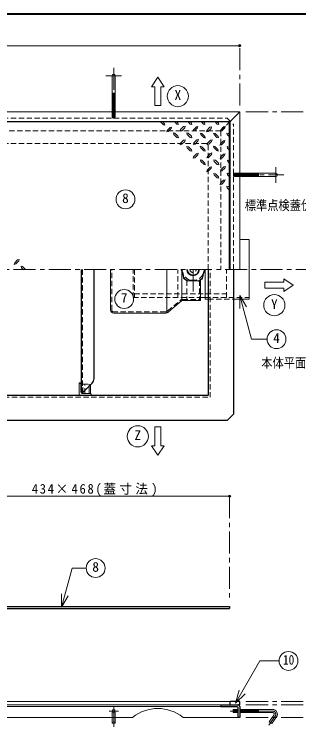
# Model space of a CAD drawing. Units: millimetres at full size, sheet at 1:7; details may follow other scales. Extents: x -1487 to 1348, y -983 to 984.
# Drawn here: x -88 to 364, y -147 to 984 of the extents above; entities that cross this region are included whole.
import ezdxf
from ezdxf.enums import TextEntityAlignment as Align

# ---------------------------------------------------------------- set-up
doc = ezdxf.new("R2010")
doc.units = ezdxf.units.MM
doc.header["$LTSCALE"] = 7
doc.header["$PDMODE"] = 32
doc.header["$PDSIZE"] = 3.5
doc.linetypes.add('CHAIN1', pattern=[8, 5, -1, 1, -1])
doc.linetypes.add('DASHED1', pattern=[1.8, 1.2, -0.6])
doc.layers.add('0-A', color=4, linetype='Continuous', lineweight=9)
doc.styles.add('ＭＳ ゴシック', font='')
doc.styles.get('ＭＳ ゴシック').set_extended_font_data('MS Gothic')

msp = doc.modelspace()

# ---------------------------------------------------------------- linework, layer by layer
at = {"layer": '0-A', "color": 1, "lineweight": 40}
msp.add_line((1347.643, 983.513), (-1487.357, 983.513), dxfattribs=at)
at = {"layer": '0-A'}
for p, q in [((-629.857, 933.513), (270.143, 933.513)), ((140.143, 883.513), (130.143, 868.513)), ((140.143, 883.513), (150.143, 868.513)), ((130.143, 868.513), (135.143, 868.513)), ((135.143, 868.513), (135.143, 838.513)), ((145.143, 838.513), (145.143, 868.513)), ((145.143, 868.513), (150.143, 868.513)), ((72.643, 858.412), (67.643, 858.412)), ((67.643, 857.542), (72.643, 857.95)), ((67.643, 856.538), (72.643, 856.947)), ((67.643, 855.535), (72.643, 855.943)), ((67.643, 854.532), (72.643, 854.94)), ((67.643, 853.528), (72.643, 853.937)), ((67.643, 852.525), (72.643, 852.933)), ((67.643, 851.522), (72.643, 851.93)), ((67.643, 850.518), (72.643, 850.927)), ((67.643, 849.515), (72.643, 849.923)), ((67.643, 848.512), (72.643, 848.92)), ((67.643, 847.508), (72.643, 847.917)), ((67.643, 846.505), (72.643, 846.913)), ((67.643, 845.502), (72.643, 845.91)), ((67.643, 844.498), (72.643, 844.907)), ((67.643, 843.495), (72.643, 843.903)), ((67.643, 842.492), (72.643, 842.9)), ((67.643, 841.488), (72.643, 841.897)), ((67.643, 840.485), (72.643, 840.893)), ((67.643, 839.482), (72.643, 839.89)), ((67.643, 838.478), (72.643, 838.887)), ((67.643, 837.475), (72.643, 837.883)), ((135.143, 838.513), (145.143, 838.513)), ((67.643, 836.472), (72.643, 836.88)), ((67.643, 835.468), (72.643, 835.877)), ((67.643, 834.465), (72.643, 834.873)), ((67.643, 833.462), (72.643, 833.87)), ((67.643, 832.458), (72.643, 832.867)), ((67.643, 831.455), (72.643, 831.863)), ((67.643, 830.452), (72.643, 830.86)), ((67.643, 829.448), (72.643, 829.857)), ((68.476, 828.513), (72.643, 828.853)), ((144.422, 812.513), (148.955, 808.088)), ((147.98, 812.513), (150.68, 809.813)), ((154.88, 799.088), (159.68, 803.888)), ((159.68, 803.888), (162.005, 804.488)), ((162.005, 804.488), (161.405, 802.088)), ((166.955, 812.513), (170.33, 809.138)), ((178.13, 798.638), (182.78, 803.363)), ((188.33, 812.513), (191.705, 809.138)), ((194.105, 808.463), (191.705, 809.138)), ((191.855, 812.513), (193.505, 810.863)), ((193.505, 810.863), (194.105, 808.463)), ((196.655, 800.138), (201.38, 804.938)), ((198.38, 798.413), (203.105, 803.138)), ((209.457, 812.513), (212.63, 809.213)), ((215.03, 808.613), (212.63, 809.213)), ((212.855, 812.513), (214.43, 810.938)), ((214.43, 810.938), (215.03, 808.613)), ((218.105, 799.238), (222.905, 804.038)), ((222.905, 804.038), (225.23, 804.638)), ((225.23, 804.638), (224.63, 802.238)), ((231.155, 812.513), (234.53, 809.138)), ((236.93, 808.463), (234.53, 809.138)), ((234.605, 812.513), (236.255, 810.863)), ((236.255, 810.863), (236.93, 808.463)), ((239.93, 800.213), (244.655, 805.013)), ((241.655, 798.488), (246.38, 803.213)), ((244.655, 805.013), (247.055, 805.613)), ((247.055, 805.613), (246.38, 803.213)), ((255.143, 813.513), (254.143, 812.513)), ((154.88, 799.088), (154.28, 796.763)), ((156.68, 797.363), (154.28, 796.763)), ((156.68, 797.363), (161.405, 802.088)), ((167.33, 794.588), (165.005, 795.188)), ((165.605, 792.788), (165.005, 795.188)), ((165.605, 792.788), (170.33, 788.063)), ((167.33, 794.588), (172.055, 789.788)), ((176.33, 800.363), (175.73, 798.038)), ((178.13, 798.638), (175.73, 798.038)), ((186.83, 792.863), (186.23, 795.263)), ((188.555, 794.588), (186.23, 795.263)), ((186.83, 792.863), (191.555, 788.138)), ((188.555, 794.588), (193.355, 789.863)), ((196.655, 800.138), (195.98, 797.813)), ((198.38, 798.413), (195.98, 797.813)), ((210.155, 794.213), (207.755, 794.813)), ((208.43, 792.413), (207.755, 794.813)), ((208.43, 792.413), (213.08, 787.763)), ((210.155, 794.213), (214.88, 789.488)), ((218.105, 799.238), (217.505, 796.913)), ((219.905, 797.513), (217.505, 796.913)), ((219.905, 797.513), (224.63, 802.238)), ((229.355, 792.563), (228.68, 794.963)), ((231.08, 794.288), (228.68, 794.963)), ((229.355, 792.563), (234.08, 787.838)), ((231.08, 794.288), (235.805, 789.563)), ((239.93, 800.213), (239.255, 797.888)), ((241.655, 798.488), (239.255, 797.888)), ((252.23, 794.213), (249.83, 794.813)), ((250.505, 792.413), (249.83, 794.813)), ((250.505, 792.413), (254.143, 788.776)), ((252.23, 794.213), (254.143, 792.027)), ((176.33, 778.763), (181.055, 783.563)), ((178.055, 777.038), (182.78, 781.763)), ((181.055, 783.563), (183.38, 784.163)), ((183.38, 784.163), (182.78, 781.763)), ((193.955, 787.538), (191.555, 788.138)), ((193.355, 789.863), (193.955, 787.538)), ((197.48, 779.288), (202.205, 784.013)), ((199.205, 777.563), (203.93, 782.288)), ((202.205, 784.013), (204.53, 784.688)), ((204.53, 784.688), (203.93, 782.288)), ((215.48, 787.088), (213.08, 787.763)), ((214.88, 789.488), (215.48, 787.088)), ((219.08, 778.763), (223.805, 783.563)), ((220.88, 777.038), (225.53, 781.763)), ((223.805, 783.563), (226.205, 784.163)), ((226.205, 784.163), (225.53, 781.763)), ((236.48, 787.238), (234.08, 787.838)), ((235.805, 789.563), (236.48, 787.238)), ((239.48, 777.938), (244.205, 782.663)), ((241.205, 776.213), (245.93, 780.938)), ((176.33, 778.763), (175.655, 776.438)), ((178.055, 777.038), (175.655, 776.438)), ((188.705, 773.138), (186.38, 773.813)), ((186.98, 771.413), (186.38, 773.813)), ((186.98, 771.413), (191.705, 766.688)), ((188.705, 773.138), (193.505, 768.413)), ((197.48, 779.288), (196.805, 776.888)), ((199.205, 777.563), (196.805, 776.888)), ((210.005, 773.213), (207.605, 773.888)), ((208.28, 771.488), (207.605, 773.888)), ((208.28, 771.488), (213.005, 766.763)), ((210.005, 773.213), (214.73, 768.488)), ((219.08, 778.763), (218.48, 776.438)), ((220.88, 777.038), (218.48, 776.438)), ((230.78, 773.513), (228.455, 774.188)), ((229.055, 771.788), (228.455, 774.188)), ((229.055, 771.788), (233.78, 767.063)), ((230.78, 773.513), (235.58, 768.788)), ((239.48, 777.938), (238.805, 775.538)), ((241.205, 776.213), (238.805, 775.538)), ((252.68, 772.763), (250.28, 773.363)), ((250.955, 770.963), (250.28, 773.363)), ((250.955, 770.963), (254.143, 767.776)), ((252.68, 772.763), (254.143, 771.301)), ((194.105, 766.088), (191.705, 766.688)), ((193.505, 768.413), (194.105, 766.088)), ((198.755, 755.663), (203.48, 760.388)), ((215.405, 766.088), (213.005, 766.763)), ((214.73, 768.488), (215.405, 766.088)), ((218.78, 757.988), (218.105, 755.588)), ((218.78, 757.988), (223.505, 762.713)), ((220.505, 756.263), (225.23, 760.988)), ((236.18, 766.388), (233.78, 767.063)), ((235.58, 768.788), (236.18, 766.388)), ((239.78, 756.638), (244.505, 761.438)), ((241.58, 754.913), (246.23, 759.638)), ((244.505, 761.438), (246.905, 762.038)), ((246.905, 762.038), (246.23, 759.638)), ((197.03, 757.388), (196.355, 754.988)), ((198.755, 755.663), (196.355, 754.988)), ((208.43, 750.038), (207.755, 752.438)), ((210.155, 751.763), (207.755, 752.438)), ((208.43, 750.038), (213.08, 745.313)), ((210.155, 751.763), (214.88, 747.038)), ((214.88, 747.038), (215.48, 744.638)), ((220.505, 756.263), (218.105, 755.588)), ((231.53, 751.688), (229.205, 752.288)), ((229.805, 749.888), (229.205, 752.288)), ((229.805, 749.888), (234.53, 745.163)), ((231.53, 751.688), (236.33, 746.888)), ((236.33, 746.888), (236.93, 744.563)), ((239.78, 756.638), (239.18, 754.313)), ((241.58, 754.913), (239.18, 754.313)), ((251.18, 749.663), (250.58, 752.063)), ((252.98, 751.463), (250.58, 752.063)), ((251.18, 749.663), (254.143, 746.701)), ((252.98, 751.463), (254.143, 750.301)), ((215.48, 744.638), (213.08, 745.313)), ((218.405, 736.013), (217.73, 733.613)), ((218.405, 736.013), (223.13, 740.738)), ((220.13, 734.288), (224.855, 739.013)), ((236.93, 744.563), (234.53, 745.163)), ((240.23, 736.463), (239.63, 734.138)), ((240.23, 736.463), (244.955, 741.263)), ((242.03, 734.738), (246.68, 739.463)), ((244.955, 741.263), (247.355, 741.863)), ((247.355, 741.863), (246.68, 739.463)), ((220.13, 734.288), (217.73, 733.613)), ((231.53, 730.388), (229.13, 730.988)), ((229.805, 728.588), (229.13, 730.988)), ((229.805, 728.588), (234.53, 723.938)), ((231.53, 730.388), (236.255, 725.663)), ((236.93, 723.263), (234.53, 723.938)), ((236.255, 725.663), (236.93, 723.263)), ((242.03, 734.738), (239.63, 734.138)), ((250.88, 728.888), (250.205, 731.288)), ((252.605, 730.688), (250.205, 731.288)), ((250.88, 728.888), (254.143, 725.495)), ((252.605, 730.688), (254.143, 729.151)), ((270.143, 726.846), (270.483, 731.013)), ((271.078, 726.013), (271.486, 731.013)), ((272.081, 726.013), (272.49, 731.013)), ((273.085, 726.013), (273.493, 731.013)), ((274.088, 726.013), (274.496, 731.013)), ((275.091, 726.013), (275.5, 731.013)), ((276.095, 726.013), (276.503, 731.013)), ((277.098, 726.013), (277.506, 731.013)), ((278.101, 726.013), (278.51, 731.013)), ((279.105, 726.013), (279.513, 731.013)), ((280.108, 726.013), (280.516, 731.013)), ((281.111, 726.013), (281.52, 731.013)), ((282.115, 726.013), (282.523, 731.013)), ((283.118, 726.013), (283.526, 731.013)), ((284.121, 726.013), (284.53, 731.013)), ((285.125, 726.013), (285.533, 731.013)), ((286.128, 726.013), (286.536, 731.013)), ((287.131, 726.013), (287.54, 731.013)), ((288.135, 726.013), (288.543, 731.013)), ((289.138, 726.013), (289.546, 731.013)), ((290.141, 726.013), (290.55, 731.013)), ((291.145, 726.013), (291.553, 731.013)), ((292.148, 726.013), (292.556, 731.013)), ((293.151, 726.013), (293.56, 731.013)), ((294.155, 726.013), (294.563, 731.013)), ((295.158, 726.013), (295.566, 731.013)), ((296.161, 726.013), (296.57, 731.013)), ((297.165, 726.013), (297.573, 731.013)), ((298.168, 726.013), (298.576, 731.013)), ((299.171, 726.013), (299.58, 731.013)), ((300.041, 731.013), (300.041, 726.013)), ((239.78, 715.313), (239.18, 712.913)), ((241.58, 713.588), (239.18, 712.913)), ((239.78, 715.313), (244.505, 720.038)), ((241.58, 713.588), (246.23, 718.313)), ((244.505, 720.038), (246.905, 720.713)), ((246.905, 720.713), (246.23, 718.313)), ((250.505, 708.113), (249.83, 710.513)), ((252.23, 709.913), (249.83, 710.513)), ((250.505, 708.113), (254.143, 704.33)), ((252.23, 709.913), (254.143, 708.001)), ((-87.72, 586.538), (-87.12, 588.938)), ((-82.395, 593.663), (-87.12, 588.938)), ((-80.595, 591.938), (-85.395, 587.138)), ((-82.395, 593.663), (-79.995, 594.263)), ((-80.595, 591.938), (-79.995, 594.263)), ((-85.395, 587.138), (-87.72, 586.538)), ((-73.695, 578.513), (-76.395, 581.213)), ((-70.137, 578.513), (-74.67, 582.938)), ((154.436, 578.513), (154.436, 509.41)), ((178.445, 574.637), (178.445, 528.793)), ((310.143, 558.513), (310.143, 548.513)), ((340.143, 558.513), (310.143, 558.513)), ((355.143, 553.513), (340.143, 563.513)), ((340.143, 563.513), (340.143, 558.513)), ((310.143, 548.513), (340.143, 548.513)), ((355.143, 553.513), (340.143, 543.513)), ((340.143, 548.513), (340.143, 543.513)), ((208.143, 533.963), (215.143, 533.963)), ((145.143, 328.513), (135.143, 328.513)), ((135.143, 328.513), (135.143, 298.513)), ((145.143, 298.513), (145.143, 328.513)), ((140.143, 283.513), (130.143, 298.513)), ((135.143, 298.513), (130.143, 298.513)), ((140.143, 283.513), (150.143, 298.513)), ((150.143, 298.513), (145.143, 298.513)), ((-179.857, 218.513), (254.143, 218.513)), ((255.143, -107.487), (-614.857, -107.487)), ((260.041, -119.987), (260.45, -124.987)), ((261.045, -119.987), (261.453, -124.987)), ((262.048, -119.987), (262.456, -124.987)), ((263.051, -119.987), (263.46, -124.987)), ((264.055, -119.987), (264.463, -124.987)), ((265.058, -119.987), (265.466, -124.987)), ((266.061, -119.987), (266.47, -124.987)), ((267.065, -119.987), (267.143, -120.942)), ((270.143, -120.82), (270.483, -124.987)), ((271.078, -119.987), (271.486, -124.987)), ((272.081, -119.987), (272.49, -124.987)), ((273.085, -119.987), (273.493, -124.987)), ((274.088, -119.987), (274.496, -124.987)), ((275.091, -119.987), (275.5, -124.987)), ((276.095, -119.987), (276.503, -124.987)), ((277.098, -119.987), (277.506, -124.987)), ((278.101, -119.987), (278.51, -124.987)), ((279.105, -119.987), (279.513, -124.987)), ((280.108, -119.987), (280.516, -124.987)), ((281.111, -119.987), (281.52, -124.987)), ((282.115, -119.987), (282.523, -124.987)), ((283.118, -119.987), (283.526, -124.987)), ((284.121, -119.987), (284.53, -124.987)), ((285.125, -119.987), (285.533, -124.987)), ((286.128, -119.987), (286.536, -124.987)), ((287.131, -119.987), (287.54, -124.987)), ((288.135, -119.987), (288.543, -124.987)), ((289.138, -119.987), (289.546, -124.987)), ((290.141, -119.987), (290.55, -124.987)), ((291.145, -119.987), (291.553, -124.987)), ((292.148, -119.987), (292.556, -124.987)), ((293.151, -119.987), (293.56, -124.987)), ((294.155, -119.987), (294.563, -124.987)), ((295.158, -119.987), (295.566, -124.987)), ((296.161, -119.987), (296.57, -124.987)), ((297.165, -119.987), (297.573, -124.987)), ((298.168, -119.987), (298.576, -124.987)), ((299.171, -119.987), (299.58, -124.987)), ((300.041, -124.987), (300.041, -119.987)), ((100.143, -132.487), (-626.857, -132.487)), ((67.643, -132.487), (67.643, -140.985)), ((72.643, -132.487), (72.643, -140.985)), ((267.143, -132.487), (180.143, -132.487))]:
    msp.add_line(p, q, dxfattribs=at)
at = {"layer": '0-A', "linetype": 'CHAIN1'}
for p, q in [((270.143, 838.513), (270.143, 933.513)), ((70.143, 898.412), (70.143, 818.513)), ((82.643, 885.912), (57.643, 885.912)), ((280.143, 828.513), (460.143, 828.513)), ((327.541, 741.013), (327.541, 716.013)), ((260.143, 728.513), (340.041, 728.513)), ((-704.857, 578.513), (460.143, 578.513)), ((196.143, 578.513), (196.143, 543.513)), ((254.143, 218.513), (254.143, 53.513)), ((280.143, -107.487), (425.143, -107.487)), ((280.143, -112.487), (425.143, -112.487)), ((77.643, -122.487), (62.643, -122.487)), ((70.143, -114.987), (70.143, -147.418)), ((322.538, -122.487), (255.041, -122.487)), ((280.143, -132.487), (425.143, -132.487)), ((326.633, -130.355), (316.323, -145.08))]:
    msp.add_line(p, q, dxfattribs=at)
at = {"layer": '0-A', "color": 7, "lineweight": 18}
for p, q in [((67.643, 885.912), (67.643, 828.513)), ((72.643, 885.912), (72.643, 828.513)), ((270.143, 828.513), (-629.857, 828.513)), ((255.143, 813.513), (270.143, 828.513)), ((270.143, 828.513), (270.143, 578.513)), ((255.143, 813.513), (-614.857, 813.513)), ((255.143, 813.513), (255.143, 578.513)), ((327.541, 731.013), (270.143, 731.013)), ((327.541, 726.013), (270.143, 726.013)), ((270.143, 626.013), (285.143, 626.013)), ((285.143, 531.013), (285.143, 626.013)), ((65.143, 578.513), (65.143, 514.013)), ((215.143, 531.013), (215.143, 577.911)), ((208.143, 561.892), (208.143, 528.963)), ((270.187, 537.292), (280.687, 519.105)), ((270.187, 537.292), (270.187, 516.292)), ((157.216, 511.222), (177.254, 528.016)), ((179.441, 528.963), (208.143, 528.963)), ((215.143, 531.013), (220.143, 531.013)), ((260.143, 531.013), (285.143, 531.013)), ((70.143, 509.013), (152.113, 509.013)), ((15.143, 398.513), (15.143, 378.513)), ((18.143, 384.513), (18.143, 395.513)), ((31.141, 381.513), (31.141, 393.277)), ((33.298, 395.434), (33.298, 381.513)), ((21.143, 381.513), (21.143, 383.279)), ((33.298, 381.513), (21.143, 381.513)), ((-12.699, 42.437), (-12.699, 63.437)), ((-12.699, 42.437), (-2.199, 60.623)), ((263.725, -109.815), (269.16, -89.531)), ((263.725, -109.815), (278.574, -94.966)), ((-599.857, -112.487), (240.143, -112.487)), ((-599.857, -115.487), (240.143, -115.487)), ((260.041, -124.987), (260.041, -119.987)), ((267.143, -119.987), (260.041, -119.987)), ((322.538, -119.987), (270.143, -119.987)), ((267.143, -124.987), (260.041, -124.987)), ((322.538, -124.987), (270.143, -124.987)), ((328.681, -131.789), (321.238, -142.418))]:
    msp.add_line(p, q, dxfattribs=at)
at = {"layer": '0-A', "linetype": 'DASHED1'}
for p, q in [((67.643, 828.445), (68.476, 828.513)), ((67.643, 828.513), (67.643, 818.513)), ((67.643, 827.442), (72.643, 827.85)), ((67.643, 826.438), (72.643, 826.847)), ((67.643, 825.435), (72.643, 825.843)), ((72.643, 828.513), (72.643, 818.513)), ((67.643, 824.432), (72.643, 824.84)), ((67.643, 823.428), (72.643, 823.837)), ((67.643, 822.425), (72.643, 822.833)), ((67.643, 821.422), (72.643, 821.83)), ((67.643, 820.418), (72.643, 820.827)), ((67.643, 819.415), (72.643, 819.823)), ((68.883, 818.513), (72.643, 818.82)), ((250.143, 818.513), (260.143, 808.513)), ((240.143, 798.513), (254.143, 812.513)), ((260.143, 578.513), (260.143, 808.513)), ((240.143, 798.513), (-396.919, 798.513)), ((240.143, 798.513), (240.143, 578.513)), ((-395.409, 778.513), (220.143, 778.513)), ((220.143, 578.513), (220.143, 778.513)), ((270.143, 731.013), (260.143, 731.013)), ((260.143, 727.254), (260.45, 731.013)), ((270.143, 726.013), (260.143, 726.013)), ((261.045, 726.013), (261.453, 731.013)), ((262.048, 726.013), (262.456, 731.013)), ((263.051, 726.013), (263.46, 731.013)), ((264.055, 726.013), (264.463, 731.013)), ((265.058, 726.013), (265.466, 731.013)), ((266.061, 726.013), (266.47, 731.013)), ((267.065, 726.013), (267.473, 731.013)), ((268.068, 726.013), (268.476, 731.013)), ((269.071, 726.013), (269.48, 731.013)), ((270.075, 726.013), (270.143, 726.846)), ((67.143, 514.013), (67.143, 578.513)), ((101.143, 533.963), (101.143, 578.513)), ((103.143, 578.513), (103.143, 533.963)), ((172.143, 533.963), (172.143, 578.513)), ((249.143, 533.963), (249.143, 578.513)), ((186.143, 560.617), (186.143, 530.963)), ((206.143, 560.617), (206.143, 530.963)), ((101.143, 533.963), (208.143, 533.963)), ((103.143, 539.963), (249.143, 539.963)), ((215.143, 533.963), (285.143, 533.963)), ((155.758, 512.591), (175.796, 529.385)), ((179.441, 530.963), (208.143, 530.963)), ((220.143, 531.013), (260.143, 531.013)), ((152.113, 511.013), (70.143, 511.013)), ((21.143, 383.279), (21.143, 396.513)), ((24.143, 381.513), (24.143, 396.513)), ((31.141, 393.277), (31.141, 396.513)), ((67.643, -132.487), (67.643, -122.487)), ((72.643, -132.487), (72.643, -122.487))]:
    msp.add_line(p, q, dxfattribs=at)
at = {"layer": '0-A', "color": 5, "lineweight": 25}
for p, q in [((254.143, 812.513), (-398.315, 812.513)), ((254.143, 578.513), (254.143, 812.513)), ((18.893, 382.529), (18.893, 578.513)), ((38.893, 405.171), (38.893, 578.513)), ((220.143, 578.513), (220.143, 378.513)), ((260.143, 578.513), (260.143, 348.513)), ((220.143, 378.513), (-579.857, 378.513)), ((260.143, 348.513), (250.143, 338.513)), ((250.143, 338.513), (-609.857, 338.513)), ((-192.357, 40.313), (254.143, 40.313)), ((-179.857, 43.513), (254.143, 43.513)), ((254.143, 43.513), (254.143, 40.313)), ((240.143, -112.487), (270.143, -112.487)), ((240.143, -112.487), (240.143, -115.487)), ((270.143, -107.487), (255.143, -107.487)), ((255.143, -112.487), (255.143, -107.487)), ((270.143, -112.487), (270.143, -107.487)), ((240.143, -115.487), (266.143, -115.487)), ((267.143, -116.487), (267.143, -132.487)), ((270.143, -115.487), (270.143, -132.487)), ((270.143, -132.487), (267.143, -132.487))]:
    msp.add_line(p, q, dxfattribs=at)
at = {"layer": '0-A', "color": 7, "linetype": 'DASHED1', "lineweight": 18}
for p, q in [((20.393, 578.513), (20.393, 382.529)), ((223.143, 375.513), (223.143, 578.513)), ((-582.857, 375.513), (223.143, 375.513))]:
    msp.add_line(p, q, dxfattribs=at)
at = {"layer": '0-A', "linetype": 'DASHED1'}
for points in [[(-619.857, 578.513), (-619.857, 808.513), (-609.857, 818.513), (250.143, 818.513)], [(21.143, 396.513), (33.298, 396.513), (33.298, 395.434)]]:
    msp.add_lwpolyline(points, dxfattribs=at)
at = {"layer": '0-A'}
for points in [[(150.68, 809.813), (151.355, 807.413), (148.955, 808.088)], [(170.405, 812.513), (172.055, 810.863), (172.73, 808.538), (170.33, 809.138)], [(176.33, 800.363), (181.055, 805.163), (183.455, 805.763), (182.78, 803.363)], [(201.38, 804.938), (203.705, 805.538), (203.105, 803.138)], [(172.055, 789.788), (172.73, 787.463), (170.33, 788.063)], [(244.205, 782.663), (246.53, 783.338), (245.93, 780.938)], [(197.03, 757.388), (201.755, 762.113), (204.08, 762.788), (203.48, 760.388)], [(223.505, 762.713), (225.905, 763.313), (225.23, 760.988)], [(223.13, 740.738), (225.53, 741.338), (224.855, 739.013)], [(-76.395, 581.213), (-77.07, 583.613), (-74.67, 582.938)]]:
    msp.add_lwpolyline(points, dxfattribs=at)
at = {"layer": '0-A', "color": 7, "lineweight": 18}
for points in [[(270.187, 537.292), (288.831, 467.712), (313.592, 467.712)], [(-12.699, 42.437), (3.923, 104.47), (26.43, 104.47)], [(263.725, -109.815), (302.329, -42.95), (332.69, -42.95)], [(324.586, -128.921), (317.143, -139.551), (321.238, -142.418)]]:
    msp.add_lwpolyline(points, dxfattribs=at)
at = {"layer": '0-A', "color": 5, "lineweight": 25}
msp.add_lwpolyline([(35.964, 398.1), (20.393, 382.529), (18.893, 382.529)], dxfattribs=at)
at = {"layer": '0-A', "color": 7, "lineweight": 18}
for centre, radius in [((171.943, 853.513), 16.8), ((88.744, 689.746), 15), ((86.733, 531.486), 15), ((325.143, 521.713), 16.8), ((328.592, 467.712), 15), ((108.343, 313.513), 16.8), ((41.43, 104.47), 15), ((347.69, -42.95), 15)]:
    msp.add_circle(centre, radius, dxfattribs=at)
at = {"layer": '0-A'}
msp.add_circle((70.143, -122.487), 2.5, dxfattribs=at)
at = {"layer": '0-A', "color": 7, "lineweight": 18}
for centre, radius, start, end in [((70.143, 885.912), 2.5, 0, 180), ((327.541, 728.513), 2.5, 270, 90), ((126.762, 555.97), 54.951, 9.11306, 24.21987), ((152.323, 564.275), 29.075, 1.44958, 29.32092), ((196.143, 578.513), 9, 180, 0), ((239.962, 564.275), 29.075, 150.67908, 178.55042), ((265.524, 555.97), 54.951, 155.78013, 170.88694), ((196.143, 578.513), 20.5, 222.46304, 245.53696), ((196.143, 578.513), 20, 222.46304, 245.53696), ((196.143, 505.562), 54.951, 81.11306, 98.88694), ((196.143, 532.439), 29.075, 73.44958, 106.55042), ((196.143, 578.513), 20, 294.46304, 317.53696), ((196.143, 578.513), 20.5, 294.46304, 317.53696), ((179.441, 525.963), 3, 90, 136.80874), ((70.143, 514.013), 5, 180, 270), ((152.113, 516.013), 7, 270, 316.80874), ((15.143, 395.513), 3, 0, 90), ((21.143, 384.513), 3, 180, 270), ((32.143, 378.513), 3, 0, 90), ((322.538, -127.487), 7.5, 325, 90), ((322.538, -127.487), 2.5, 325, 90)]:
    msp.add_arc(centre, radius, start, end, dxfattribs=at)
at = {"layer": '0-A', "linetype": 'DASHED1'}
for centre, radius, start, end in [((196.143, 578.513), 17.5, 180, 0), ((196.143, 578.513), 5, 180, 0), ((179.441, 525.963), 5, 90, 136.80874), ((70.143, 514.013), 3, 180, 270), ((152.113, 516.013), 5, 270, 316.80874)]:
    msp.add_arc(centre, radius, start, end, dxfattribs=at)
at = {"layer": '0-A'}
for centre, radius, start, end in [((196.143, 578.513), 10, 180, 0), ((140.143, -182.63), 64.143, 51.41991, 128.58009)]:
    msp.add_arc(centre, radius, start, end, dxfattribs=at)
at = {"layer": '0-A', "color": 5, "lineweight": 25}
for centre, radius, start, end in [((28.893, 405.171), 10, 315, 360), ((267.143, -115.487), 3, 0, 90), ((266.143, -116.487), 1, 0, 90)]:
    msp.add_arc(centre, radius, start, end, dxfattribs=at)
at = {"layer": '0-A', "linetype": 'CHAIN1'}
msp.add_arc((322.538, -127.487), 5, 325, 90, dxfattribs=at)
at = {"layer": '0-A'}
msp.add_ellipse((70.143, -140.974), major_axis=(2.5, 0), ratio=0.57, dxfattribs=at)
for p in [(270.143, 933.513), (254.143, 218.513)]:
    msp.add_point(p, dxfattribs=at)

# ---------------------------------------------------------------- texts
at = {"layer": '0-A', "color": 7, "style": 'ＭＳ ゴシック'}
for s, p in [('X', (166.693, 843.013)), ('8', (83.494, 679.246)), ('7', (81.483, 520.986)), ('Y', (319.893, 511.213)), ('4', (323.342, 457.212)), ('Z', (103.093, 303.013)), ('8', (36.18, 93.97))]:
    msp.add_text(s, height=15.4, dxfattribs=at).set_placement(p, align=Align.BOTTOM_LEFT)
at = {"layer": '0-A', "color": 7, "style": 'ＭＳ ゴシック', "width": 0.85}
for s, p in [('標準点検蓋伏せ図', (278.143, 668.013)), ('本体平面図', (304.393, 418.013)), ('10', (338.94, -53.45))]:
    msp.add_text(s, height=15.4, dxfattribs=at).set_placement(p, align=Align.BOTTOM_LEFT)
at = {"layer": '0-A', "color": 7, "insert": (-59.982, 218.513), "char_height": 15.4, "attachment_point": 7, "style": 'ＭＳ ゴシック'}
msp.add_mtext('\\T1.27;\\W0.95;434×468(蓋寸法)', dxfattribs=at)

doc.saveas('drawing.dxf')
